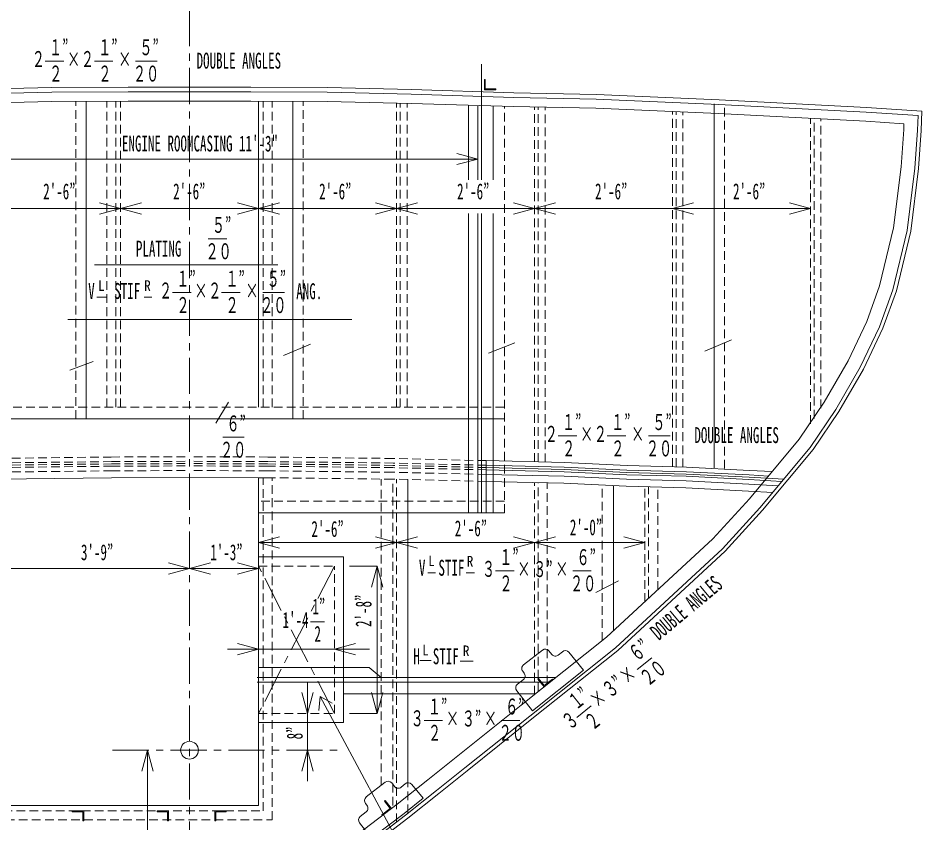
# Model space of a CAD drawing. Units: millimetres, scale not verified. Extents: x -16408 to 16408, y -11606 to 11606.
# Drawn here: x -7940 to -2948, y 2857 to 7301 of the extents above; entities that cross this region are included whole.
import ezdxf
from ezdxf.enums import TextEntityAlignment as Align

# ---------------------------------------------------------------- set-up
doc = ezdxf.new("R2010")
doc.units = ezdxf.units.MM
doc.header["$LTSCALE"] = 40
doc.linetypes.add('CHAIN1', pattern=[8, 5, -1, 1, -1])
doc.linetypes.add('DASHED1', pattern=[1.8, 1.2, -0.6])
for name, color, linetype, lineweight in [('0-0_0', 3, 'Continuous', 18), ('0-1_芯', 4, 'CHAIN1', 18), ('0-2_寸法', 2, 'Continuous', 18)]:
    doc.layers.add(name, color=color, linetype=linetype, lineweight=lineweight)
doc.styles.add('ＭＳ ゴシック', font='')
doc.styles.get('ＭＳ ゴシック').set_extended_font_data('MS Gothic')

msp = doc.modelspace()

# ---------------------------------------------------------------- linework, layer by layer
at = {"layer": '0-0_0'}
for p, q in [((-5380.06, 6408.39), (-5380.06, 7046.85)), ((-7564.46, 5088.35), (-7564.46, 6842.23)), ((-6611.96, 5151.85), (-6611.96, 6842.63)), ((-6421.46, 5088.35), (-6421.46, 6842.23)), ((-5451.18, 6408.39), (-5451.18, 6816.74)), ((-5400.38, 6408.39), (-5400.38, 6815.12)), ((-5316.56, 6408.39), (-5316.56, 6815.69)), ((-4094.82, 4816.95), (-4094.82, 6827.91)), ((-3046.79, 6717.67), (-3257.82, 6731.51)), ((-3047.92, 6685.92), (-3046.79, 6717.67)), ((-5451.18, 4569.42), (-5451.18, 6222.39)), ((-5400.38, 4569.42), (-5400.38, 6222.39)), ((-5380.06, 4569.42), (-5380.06, 6222.39)), ((-5316.56, 4569.42), (-5316.56, 6222.39)), ((-6473.29, 5437.87), (-6325.42, 5499.95)), ((-5341.28, 5449.86), (-5196.12, 5508.31)), ((-4146.65, 5462.14), (-3998.78, 5524.22)), ((-7654.53, 5357.23), (-7525.3, 5405.34)), ((-6777.49, 5179.44), (-6848.37, 5064.96)), ((-8687.14, 5088.35), (-5253.06, 5088.35)), ((-5354.66, 4569.42), (-5354.66, 4857.17)), ((-8135.96, 4754.83), (-7424.03, 4762.95)), ((-7424.03, 4762.95), (-6992.96, 4764.66)), ((-6611.96, 4763.15), (-6992.96, 4764.66)), ((-6611.96, 2953.75), (-6611.96, 4763.15)), ((-5786.46, 3078.66), (-5786.46, 4753.07)), ((-4651.08, 3917.73), (-4651.08, 4719.59)), ((-5253.06, 4569.42), (-6611.96, 4569.42)), ((-6611.96, 4325.35), (-6142.06, 4325.35)), ((-6142.06, 3410.95), (-6142.06, 4325.35)), ((-4747.93, 4129.22), (-4623.39, 4194.23)), ((-4689.38, 3882.31), (-5161.69, 3506.89)), ((-5043.7, 3811.58), (-5148.14, 3729.76)), ((-4992.3, 3787.26), (-5008.08, 3807.3)), ((-4933.49, 3802.44), (-4956.02, 3783.53)), ((-4816.65, 3700.03), (-4897.7, 3799.31)), ((-6611.96, 3714.92), (-6000.3, 3714.92)), ((-6000.3, 3714.92), (-5933.78, 3659.19)), ((-6618.76, 3659.19), (-4970.08, 3659.19)), ((-5148.83, 3648.43), (-5181.39, 3622.77)), ((-5152.43, 3694.05), (-5144.59, 3684.1)), ((-6618.76, 3633.79), (-5002.04, 3633.79)), ((-6142.06, 3570.29), (-5081.93, 3570.29)), ((-6611.96, 3410.95), (-6142.06, 3410.95)), ((-5911.94, 3081.87), (-6016.38, 3000.06)), ((-5860.54, 3057.56), (-5876.32, 3077.6)), ((-5801.73, 3072.73), (-5824.26, 3053.82)), ((-5702.66, 2992.74), (-5765.94, 3069.61)), ((-8130.94, 2953.75), (-6611.96, 2953.75)), ((-6094.24, 2770.43), (-5846.92, 2959.92)), ((-6020.67, 2964.34), (-6012.83, 2954.39)), ((-6017.06, 2918.72), (-6049.63, 2893.07))]:
    msp.add_line(p, q, dxfattribs=at)
at = {"layer": '0-0_0', "color": 1, "linetype": 'DASHED1'}
for p, q in [((-7620.34, 5088.35), (-7620.34, 6842.23)), ((-7450.16, 5151.85), (-7450.16, 6842.23)), ((-7399.36, 5151.85), (-7399.36, 6842.49)), ((-7373.96, 5151.85), (-7373.96, 6842.63)), ((-6586.56, 5151.85), (-6586.56, 6842.49)), ((-6535.76, 5151.85), (-6535.76, 6842.23)), ((-6365.58, 5088.35), (-6365.58, 6842.23)), ((-5849.96, 5151.85), (-5849.96, 6831.93)), ((-5829.64, 5151.85), (-5829.64, 6831.47)), ((-5791.54, 5151.85), (-5791.54, 6830.6)), ((-5253.06, 4569.42), (-5253.06, 6813.67)), ((-5087.96, 4850.84), (-5087.96, 6809.93)), ((-5067.64, 4850.24), (-5067.64, 6809.53)), ((-5029.54, 4849.04), (-5029.54, 6808.79)), ((-4038.94, 4814.05), (-4038.94, 6825.43)), ((-4325.96, 4823.7), (-4325.96, 6784.71)), ((-4305.64, 4823.02), (-4305.64, 6783.81)), ((-4267.54, 4821.65), (-4267.54, 6782.12)), ((-3563.96, 5060.53), (-3563.96, 6747.46)), ((-3543.64, 5090.53), (-3543.64, 6746.42)), ((-3505.54, 5146.78), (-3505.54, 6744.47)), ((-8687.14, 5151.85), (-5253.06, 5151.85)), ((-6561.88, 4762.95), (-6611.96, 4763.15)), ((-6586.56, 2923.97), (-6586.56, 4763.05)), ((-6535.76, 2873.17), (-6535.76, 4762.95)), ((-5933.78, 3064.76), (-5933.78, 4755.78)), ((-5870.28, 2953.75), (-5870.28, 4755.06)), ((-5849.96, 2861.6), (-5849.96, 4754.58)), ((-5087.96, 3565.5), (-5087.96, 4736.99)), ((-5067.64, 3581.65), (-5067.64, 4736.51)), ((-5016.84, 3622.03), (-5016.84, 4735.31)), ((-4714.58, 3862.28), (-4714.58, 4722.61)), ((-4478.36, 4077.47), (-4478.36, 4713.48)), ((-4458.04, 4096.27), (-4458.04, 4712.93)), ((-4407.24, 4143.25), (-4407.24, 4711.56)), ((-5253.06, 4632.92), (-6611.96, 4632.92)), ((-6611.96, 4274.55), (-6192.86, 4274.55)), ((-6192.86, 3461.75), (-6192.86, 4274.55)), ((-6611.96, 3461.75), (-6192.86, 3461.75)), ((-5786.46, 2910.55), (-5786.46, 3078.66)), ((-8092.08, 2923.97), (-6586.56, 2923.97)), ((-8151.07, 2873.17), (-6535.76, 2873.17))]:
    msp.add_line(p, q, dxfattribs=at)
at = {"layer": '0-0_0'}
for points in [[(-5359.25, 6961.24), (-5359.25, 6910.51), (-5300.83, 6910.51), (-5300.83, 6905.43), (-5364.33, 6905.43), (-5364.33, 6961.24)], [(-7582.47, 2868.16), (-7582.47, 2918.89), (-7640.89, 2918.89), (-7640.89, 2923.97), (-7577.39, 2923.97), (-7577.39, 2868.16)], [(-7114, 2868.16), (-7114, 2918.89), (-7172.42, 2918.89), (-7172.42, 2923.97), (-7108.92, 2923.97), (-7108.92, 2868.16)], [(-6848.15, 2868.16), (-6848.15, 2918.89), (-6789.73, 2918.89), (-6789.73, 2923.97), (-6853.23, 2923.97), (-6853.23, 2868.16)]]:
    msp.add_lwpolyline(points, close=True, dxfattribs=at)
for points in [[(-11038.18, 6787.54), (-10732.54, 6807.58), (-9918.31, 6849.31), (-9240.29, 6879.34), (-8783.99, 6888.28), (-8218.45, 6906.28), (-7754.19, 6916.83), (-7331.66, 6919.05)], [(-11016.99, 6763.47), (-10731.06, 6782.22), (-9917.1, 6823.94), (-9239.48, 6853.95), (-8783.33, 6862.89), (-8217.76, 6880.89), (-7753.84, 6891.43), (-7331.59, 6893.65), (-6654.33, 6893.65)], [(-2947.74, 6787.54), (-3253.38, 6807.58), (-4067.6, 6849.31), (-4745.63, 6879.34), (-5201.93, 6888.28), (-5767.46, 6906.28), (-6231.72, 6916.83), (-6654.26, 6919.05), (-7331.66, 6919.05)], [(-3254.86, 6782.22), (-4068.82, 6823.94), (-4746.44, 6853.95), (-5202.58, 6862.89), (-5768.16, 6880.89), (-6232.08, 6891.43), (-6654.33, 6893.65)], [(-11015.19, 6712.68), (-10728.1, 6731.51), (-9914.68, 6773.2), (-9237.86, 6803.17), (-8782.03, 6812.1), (-8216.37, 6830.1), (-7753.13, 6840.63), (-7331.46, 6842.85)], [(-3257.82, 6731.51), (-4071.24, 6773.2), (-4748.06, 6803.17), (-5203.89, 6812.1), (-5769.54, 6830.1), (-6232.79, 6840.63), (-6654.46, 6842.85), (-7331.46, 6842.85)], [(-6992.96, 1936.85), (-6856.72, 2036.8), (-6644.27, 2209.11), (-6390.7, 2408.78), (-6034.68, 2694.47), (-5787.7, 2883.7), (-5615.76, 3019.17), (-5460.24, 3144.88), (-5101.54, 3431.41), (-4626.49, 3808.99), (-4034.24, 4356.75), (-3827.42, 4582.92), (-3548.79, 4918.32), (-3406.09, 5128.99), (-3270.32, 5363.22), (-3163.4, 5589.07), (-3088.76, 5794.17), (-3008.93, 6125.24), (-2966.42, 6469.97), (-2951.52, 6680.81), (-2947.74, 6787.54)], [(-2971.81, 6681.89), (-2968.92, 6763.47), (-3254.86, 6782.22)], [(-6047.22, 2710.46), (-5800.17, 2899.75), (-5628.43, 3035.06), (-5472.96, 3160.72), (-5114.2, 3447.3), (-4639.73, 3824.43), (-4048.66, 4371.09), (-3842.74, 4596.27), (-3565.05, 4930.54), (-3423.31, 5139.79), (-3288.32, 5372.68), (-3182.17, 5596.91), (-3108.24, 5800.04), (-3028.96, 6128.87), (-2986.65, 6471.93), (-2971.81, 6681.89)], [(-4689.38, 3882.31), (-4102.74, 4424.87), (-3900.2, 4646.36), (-3626.05, 4976.37), (-3487.9, 5180.32), (-3355.83, 5408.15), (-3252.56, 5626.3), (-3181.32, 5822.07), (-3104.05, 6142.51), (-3062.52, 6479.28), (-3047.92, 6685.92)], [(-3775.23, 4796.79), (-3900.42, 4803.56), (-4247.57, 4821.59), (-4576.37, 4830.47), (-4921.88, 4846.9), (-5354.66, 4857.17)], [(-3795.45, 4772.45), (-3901.76, 4778.2), (-4248.57, 4796.21), (-4577.32, 4805.08), (-4922.78, 4821.52), (-5354.66, 4831.76)], [(-3710.76, 4755.15), (-3902.43, 4765.52), (-4249.07, 4783.51), (-4577.79, 4792.39), (-4923.24, 4808.83), (-5354.66, 4819.05)], [(-3720.87, 4742.98), (-3903.1, 4752.84), (-4249.57, 4770.82), (-4578.27, 4779.7), (-4923.69, 4796.13), (-5354.66, 4806.35)], [(-3741.09, 4718.64), (-3904.45, 4727.47), (-4250.57, 4745.44), (-4579.21, 4754.31), (-4924.59, 4770.75), (-5354.66, 4780.94)], [(-3771.42, 4682.12), (-3906.46, 4689.42), (-4252.07, 4707.37), (-4580.63, 4716.24), (-4925.95, 4732.67), (-5354.66, 4742.83)], [(-5185.62, 3587.1), (-5098.07, 3476.34), (-4816.65, 3700.03)], [(-5034.8, 3607.75), (-5069.53, 3651.44), (-5065.55, 3654.6)], [(-5065.55, 3654.6), (-5033.98, 3614.89), (-4988.25, 3651.24), (-4985.09, 3647.26)], [(-5846.92, 2959.92), (-5675.96, 3094.62), (-5520.69, 3220.12), (-5161.69, 3506.89)], [(-6053.86, 2857.4), (-5987.03, 2772.58), (-5807.96, 2909.78), (-5702.66, 2992.74)], [(-5916.13, 2977.21), (-5885.27, 2936.93), (-5931.64, 2901.4), (-5928.55, 2897.37)], [(-5878.15, 2935.99), (-5912.09, 2980.3), (-5916.13, 2977.21)]]:
    msp.add_lwpolyline(points, dxfattribs=at)
at = {"layer": '0-0_0', "color": 1, "linetype": 'DASHED1'}
for points in [[(-8687.14, 4855.84), (-8117.51, 4869.35), (-7424.91, 4877.25), (-6993.41, 4878.95)], [(-8687.14, 4830.43), (-8117.06, 4843.95), (-7424.72, 4851.85), (-6993.31, 4853.55)], [(-5354.66, 4831.76), (-5868.85, 4843.95), (-6561.2, 4851.85), (-6992.61, 4853.55)], [(-5354.66, 4857.17), (-5868.41, 4869.35), (-6561, 4877.25), (-6992.51, 4878.95)], [(-8687.14, 4817.73), (-8116.84, 4831.25), (-7424.62, 4839.15), (-6993.26, 4840.86)], [(-8687.14, 4805.03), (-8116.62, 4818.55), (-7424.52, 4826.45), (-6993.21, 4828.16)], [(-8687.14, 4779.62), (-8116.17, 4793.16), (-7424.33, 4801.05), (-6993.11, 4802.76)], [(-5354.66, 4780.94), (-5869.74, 4793.16), (-6561.59, 4801.05), (-6992.81, 4802.76)], [(-5354.66, 4806.35), (-5869.3, 4818.55), (-6561.39, 4826.45), (-6992.71, 4828.16)], [(-5354.66, 4819.05), (-5869.08, 4831.25), (-6561.3, 4839.15), (-6992.66, 4840.86)], [(-5354.66, 4742.83), (-5870.41, 4755.06), (-6561.88, 4762.95)]]:
    msp.add_lwpolyline(points, dxfattribs=at)
at = {"layer": '0-0_0'}
msp.add_circle((-6992.96, 3258.55), 48.92, dxfattribs=at)
for centre, start, end in [((-5028.04, 3791.58), 38.23483, 128.07284), ((-4917.16, 3782.98), 40.00842, 130.00842), ((-4972.35, 3802.98), 218.23483, 310.00842), ((-5132.48, 3709.77), 128.07284, 218.23483), ((-5164.55, 3668.38), 308.23483, 38.23483), ((-5165.67, 3602.82), 128.23483, 218.23483), ((-5896.27, 3061.88), 38.23483, 128.07284), ((-5840.58, 3073.28), 218.23483, 310.00842), ((-5785.4, 3053.28), 40.00842, 130.00842), ((-6000.72, 2980.06), 128.07284, 218.23483), ((-6032.78, 2938.67), 308.23483, 38.23483), ((-6033.91, 2873.12), 128.23483, 218.23483)]:
    msp.add_arc(centre, 25.4, start, end, dxfattribs=at)
at = {"layer": '0-1_芯'}
for p, q in [((-6992.96, 1385.68), (-6992.96, 7903.28)), ((-6192.86, 4274.55), (-6611.96, 3461.75)), ((-6192.86, 3461.75), (-6611.96, 4274.55)), ((-7418.01, 3258.55), (-6170.91, 3258.55))]:
    msp.add_line(p, q, dxfattribs=at)
at = {"layer": '0-2_寸法'}
for p, q in [((-7789.67, 7063.51), (-7687.08, 7063.51)), ((-7518.45, 7063.51), (-7415.86, 7063.51)), ((-7290.62, 7063.51), (-7171.14, 7063.51)), ((-5400.38, 6522.74), (-5516.29, 6553.8)), ((-8707.46, 6522.74), (-5400.38, 6522.74)), ((-5400.38, 6522.74), (-5516.29, 6491.68)), ((-8135.96, 6249.58), (-3563.96, 6249.58)), ((-7489.87, 6218.52), (-7258.05, 6280.64)), ((-7489.87, 6280.64), (-7258.05, 6218.52)), ((-6496.05, 6280.64), (-6727.87, 6218.52)), ((-6496.05, 6218.52), (-6727.87, 6280.64)), ((-5734.05, 6280.64), (-5965.87, 6218.52)), ((-5734.05, 6218.52), (-5965.87, 6280.64)), ((-4972.05, 6280.64), (-5203.87, 6218.52)), ((-4972.05, 6218.52), (-5203.87, 6280.64)), ((-4325.96, 6249.58), (-4210.05, 6280.64)), ((-4325.96, 6249.58), (-4210.05, 6218.52)), ((-3563.96, 6249.58), (-3679.87, 6280.64)), ((-3563.96, 6249.58), (-3679.87, 6218.52)), ((-6890.22, 6082.42), (-6787.63, 6082.42)), ((-7517.71, 5939.13), (-6504.76, 5939.13)), ((-7505.08, 5759.65), (-7453.46, 5759.65)), ((-7244, 5759.65), (-7201.46, 5759.65)), ((-7086.81, 5785.23), (-6984.22, 5785.23)), ((-6815.59, 5785.23), (-6713, 5785.23)), ((-6587.76, 5785.23), (-6468.29, 5785.23)), ((-7664.7, 5636.92), (-6096.4, 5636.92)), ((-4956.57, 4993.7), (-4853.98, 4993.7)), ((-4685.35, 4993.7), (-4582.76, 4993.7)), ((-4457.52, 4993.7), (-4338.05, 4993.7)), ((-6809.79, 4986.47), (-6690.31, 4986.47)), ((-6611.96, 4405.97), (-6496.05, 4437.02)), ((-6611.96, 4405.97), (-4478.36, 4405.97)), ((-6611.96, 4405.97), (-6496.05, 4374.91)), ((-5734.05, 4437.02), (-5965.87, 4374.91)), ((-5734.05, 4374.91), (-5965.87, 4437.02)), ((-4972.05, 4437.02), (-5203.87, 4374.91)), ((-4972.05, 4374.91), (-5203.87, 4437.02)), ((-4478.36, 4405.97), (-4594.27, 4437.02)), ((-4478.36, 4405.97), (-4594.27, 4374.91)), ((-8135.96, 4261.11), (-6611.96, 4261.11)), ((-6877.05, 4292.17), (-7108.87, 4230.05)), ((-6877.05, 4230.05), (-7108.87, 4292.17)), ((-6611.96, 4261.11), (-6727.87, 4292.17)), ((-6611.96, 4261.11), (-6727.87, 4230.05)), ((-6109.61, 4274.55), (-5956.91, 4274.55)), ((-5956.91, 4274.55), (-5987.97, 4158.64)), ((-5956.91, 4274.55), (-5956.91, 3461.75)), ((-5956.91, 4274.55), (-5925.85, 4158.64)), ((-5303.21, 4248.32), (-5200.62, 4248.32)), ((-4876.67, 4248.32), (-4774.08, 4248.32)), ((-5675.78, 4237.44), (-5635.06, 4237.44)), ((-5465.27, 4237.44), (-5418.52, 4237.44)), ((-6324.28, 3967.38), (-6248.21, 3967.38)), ((-6611.96, 3816.74), (-6727.87, 3847.8)), ((-6192.86, 3816.74), (-6076.95, 3847.8)), ((-6782.65, 3816.74), (-5998.84, 3816.74)), ((-6611.96, 3816.74), (-6727.87, 3785.68)), ((-6192.86, 3816.74), (-6076.95, 3785.68)), ((-5720.34, 3754.18), (-5657.43, 3754.18)), ((-5498.12, 3749.85), (-5426.46, 3749.85)), ((-4520.62, 3704.93), (-4440.39, 3768.87)), ((-6341.17, 3632.44), (-6341.17, 3087.86)), ((-6341.17, 3461.75), (-6372.23, 3577.66)), ((-6341.17, 3461.75), (-6310.11, 3577.66)), ((-6277.89, 3478.15), (-6272.13, 3554.87)), ((-6272.13, 3554.87), (-6204.93, 3517.42)), ((-5753.18, 2590.65), (-6272.13, 3554.87)), ((-5956.91, 3461.75), (-5925.85, 3577.66)), ((-4854.18, 3439.07), (-4773.95, 3503.01)), ((-5697.34, 3423.29), (-5594.75, 3423.29)), ((-5270.79, 3423.29), (-5168.2, 3423.29)), ((-7224.91, 3258.55), (-7255.97, 3142.64)), ((-7224.91, 3258.55), (-7224.91, 1734.55)), ((-7224.91, 3258.55), (-7193.85, 3142.64)), ((-6341.17, 3258.55), (-6372.23, 3142.64)), ((-6341.17, 3258.55), (-6310.11, 3142.64))]:
    msp.add_line(p, q, dxfattribs=at)
at = {"layer": '0-2_寸法', "color": 7}
for p, q in [((-6611.96, 4405.97), (-6611.96, 4558.37)), ((-6611.96, 4261.11), (-6611.96, 4108.71)), ((-6611.96, 3899.08), (-6611.96, 3746.68))]:
    msp.add_line(p, q, dxfattribs=at)
at = {"layer": '0-2_寸法'}
msp.add_lwpolyline([(-6109.61, 3461.75), (-5956.91, 3461.75), (-5987.97, 3577.66)], dxfattribs=at)

# ---------------------------------------------------------------- texts
at = {"layer": '0-2_寸法', "style": 'ＭＳ ゴシック'}
for s, height, width, p in [('１”', 87.98, 0.6, (-7768.41, 7069.48)), ('１”', 87.98, 0.6, (-7497.19, 7069.48)), ('５”', 87.98, 0.6, (-7269.36, 7069.48)), ('２', 87.98, 0.6, (-7863.7, 7004.35)), ('×', 87.98, 0.6, (-7668.74, 7003.19)), ('２', 87.98, 0.6, (-7592.48, 7004.35)), ('×', 87.98, 0.6, (-7386.46, 7003.35)), ('DOUBLE ANGLES', 87.98, 0.6, (-6954.01, 6995.44)), ('２', 87.98, 0.6, (-7767.76, 6924.04)), ('２', 87.98, 0.6, (-7496.54, 6924.04)), ('２０', 87.98, 0.6, (-7304.7, 6924.04)), ('ENGINE ROOMCASING 11\'-3"', 87.98, 0.6, (-7366.08, 6537.99)), ("2'-6”", 87.98, 0.6, (-7801.08, 6273.88)), ("2'-6”", 87.98, 0.6, (-7083.4, 6273.88)), ("2'-6”", 87.98, 0.6, (-6277.08, 6273.88)), ("2'-6”", 87.98, 0.6, (-5515.08, 6273.88)), ("2'-6”", 87.98, 0.6, (-4753.08, 6273.88)), ("2'-6”", 87.98, 0.6, (-3991.08, 6273.88)), ('５”', 87.98, 0.6, (-6868.96, 6088.4)), ('PLATING', 87.98, 0.6, (-7289.1, 5957.17)), ('２０', 87.98, 0.6, (-6904.3, 5942.95)), ('１”', 87.98, 0.6, (-7065.55, 5791.21)), ('１”', 87.98, 0.6, (-6794.33, 5791.21)), ('５”', 87.98, 0.6, (-6566.5, 5791.21)), ('L', 58.65, 0.9, (-7497.77, 5777.04)), ('R', 58.65, 0.9, (-7243.17, 5776.89)), ('２', 87.98, 0.6, (-7160.85, 5726.07)), ('２', 87.98, 0.6, (-6889.63, 5726.07)), ('V   STIF    ', 87.98, 0.6, (-7552.53, 5723.65)), ('×', 87.98, 0.6, (-6965.88, 5724.91)), ('×', 87.98, 0.6, (-6683.6, 5725.07)), ('ANG.', 87.98, 0.6, (-6403.27, 5722.24)), ('２', 87.98, 0.6, (-7064.9, 5645.77)), ('２', 87.98, 0.6, (-6793.68, 5645.77)), ('２０', 87.98, 0.6, (-6601.84, 5645.77)), ('６”', 87.98, 0.6, (-6788.53, 4992.45)), ('１”', 87.98, 0.6, (-4935.31, 4999.67)), ('１”', 87.98, 0.6, (-4664.09, 4999.67)), ('５”', 87.98, 0.6, (-4436.26, 4999.67)), ('２', 87.98, 0.6, (-5030.61, 4934.54)), ('×', 87.98, 0.6, (-4835.64, 4933.38)), ('２', 87.98, 0.6, (-4759.39, 4934.54)), ('×', 87.98, 0.6, (-4553.36, 4933.54)), ('DOUBLE ANGLES', 87.98, 0.6, (-4204.57, 4927.86)), ('２０', 87.98, 0.6, (-6823.86, 4847.01)), ('２', 87.98, 0.6, (-4934.66, 4854.23)), ('２', 87.98, 0.6, (-4663.44, 4854.23)), ('２０', 87.98, 0.6, (-4471.6, 4854.23)), ("2'-6”", 87.98, 0.6, (-6319.58, 4409.85)), ("2'-6”", 87.98, 0.6, (-5527.89, 4413.31)), ("2'-0”", 87.98, 0.6, (-4892.43, 4418.8)), ("3'-9”", 87.98, 0.6, (-7592.58, 4280.94)), ("1'-3”", 87.98, 0.6, (-6878.11, 4280.94)), ('１”', 87.98, 0.6, (-5281.95, 4254.29)), ('６”', 87.98, 0.6, (-4855.41, 4254.29)), ('V  STIF   ', 87.98, 0.6, (-5725.97, 4195.34)), ('L', 58.65, 0.9, (-5674.32, 4257.13)), ('R', 58.65, 0.9, (-5461.54, 4254.87)), ('３', 87.98, 0.6, (-5377.25, 4189.16)), ('×', 87.98, 0.6, (-5182.28, 4188)), ('３”', 87.98, 0.6, (-5094.42, 4188.16)), ('×', 87.98, 0.6, (-4972.51, 4188.16)), ('２', 87.98, 0.6, (-5281.3, 4108.85)), ('２０', 87.98, 0.6, (-4890.75, 4108.85)), ('1”', 87.98, 0.6, (-6314.12, 3981.74)), ("1'-4", 87.98, 0.6, (-6479.19, 3907.38)), ('2', 87.98, 0.6, (-6302.96, 3830.45)), ('H  STIF   ', 87.98, 0.6, (-5756.82, 3706.64)), ('L', 58.65, 0.9, (-5707.3, 3764.73)), ('R', 58.65, 0.9, (-5482.99, 3760.4)), ('１”', 87.98, 0.6, (-5676.08, 3429.26)), ('６”', 87.98, 0.6, (-5249.53, 3429.26)), ('３', 87.98, 0.6, (-5771.37, 3364.12)), ('×', 87.98, 0.6, (-5576.4, 3362.96)), ('３”', 87.98, 0.6, (-5488.54, 3363.12)), ('×', 87.98, 0.6, (-5366.63, 3363.12)), ('２', 87.98, 0.6, (-5675.43, 3283.82)), ('２０', 87.98, 0.6, (-5284.87, 3283.82))]:
    msp.add_text(s, height=height, dxfattribs=dict(at, width=width)).set_placement(p, align=Align.BOTTOM_LEFT)
at = {"layer": '0-2_寸法', "style": 'ＭＳ ゴシック', "width": 0.6}
for s, rotation, p in [('DOUBLE ANGLES', 39.813, (-4383.94, 3841.23)), ("2'-8”", 90, (-5961.63, 3938.84)), ('６”', 38.557, (-4507.72, 3722.85)), ('２０', 38.557, (-4444.7, 3587.09)), ('×', 38.557, (-4558.07, 3598.15)), ('３”', 38.557, (-4653.4, 3522.16)), ('１”', 38.557, (-4841.27, 3456.99)), ('×', 38.557, (-4722.01, 3467.27)), ('３', 38.557, (-4875.2, 3346.66)), ('２', 38.557, (-4750.11, 3343.66)), ('8”', 90, (-6341.77, 3318.35))]:
    msp.add_text(s, height=87.98, rotation=rotation, dxfattribs=at).set_placement(p, align=Align.BOTTOM_LEFT)

doc.saveas('drawing.dxf')
